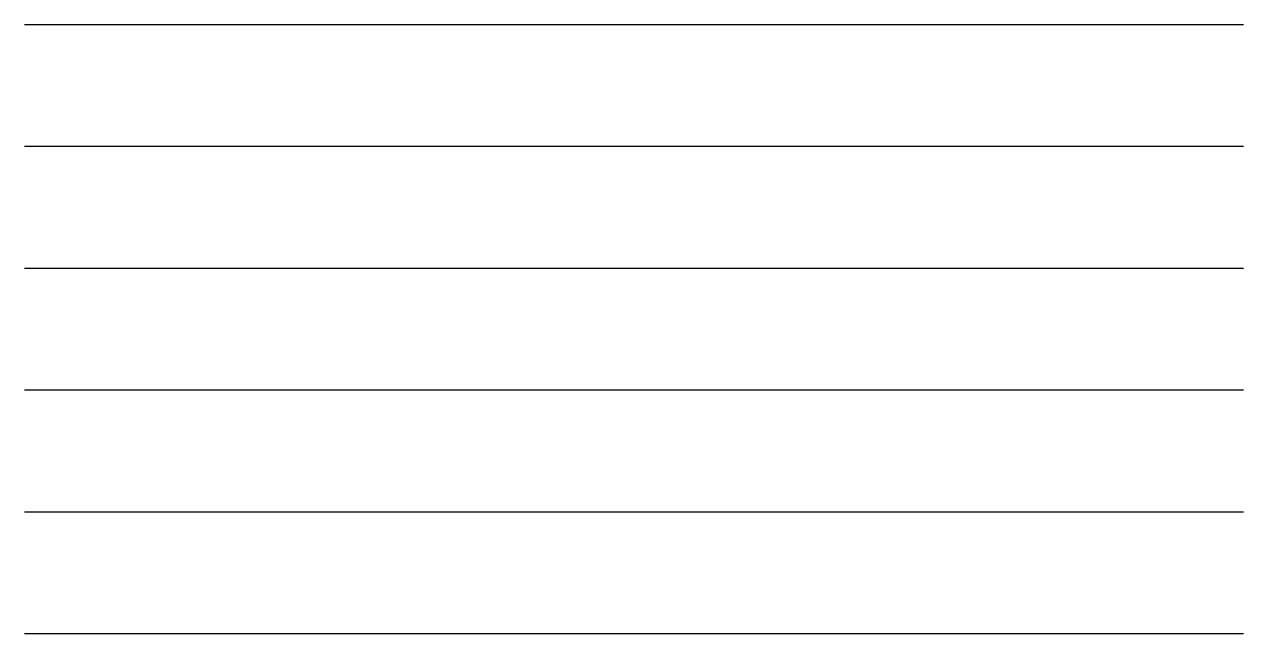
# Model space of a CAD drawing. Header units: millimetres. Extents: x 0 to 10, y -5 to 0.
import ezdxf

# ---------------------------------------------------------------- set-up
doc = ezdxf.new("R2010")
doc.units = ezdxf.units.MM
for name, color, linetype in [('Adaptive (7)', 7, 'Continuous'), ('Blue (5)', 5, 'Continuous'), ('Dark red (12)', 12, 'Continuous'), ('Green (3)', 3, 'Continuous'), ('Red (1)', 1, 'Continuous')]:
    doc.layers.add(name, color=color, linetype=linetype)
doc.layers.add('True color orange', color=5, linetype='Continuous', true_color=0xff8000)

msp = doc.modelspace()

# ---------------------------------------------------------------- linework, layer by layer
at = {"layer": 'Adaptive (7)'}
msp.add_line((0, -3), (10, -3), dxfattribs=at)
at = {"layer": 'Blue (5)'}
msp.add_line((0, -2), (10, -2), dxfattribs=at)
at = {"layer": 'Dark red (12)'}
msp.add_line((0, -4), (10, -4), dxfattribs=at)
at = {"layer": 'Green (3)'}
msp.add_line((0, -1), (10, -1), dxfattribs=at)
at = {"layer": 'Red (1)'}
msp.add_line((0, 0), (10, 0), dxfattribs=at)
at = {"layer": 'True color orange'}
msp.add_line((0, -5), (10, -5), dxfattribs=at)

doc.saveas('drawing.dxf')
